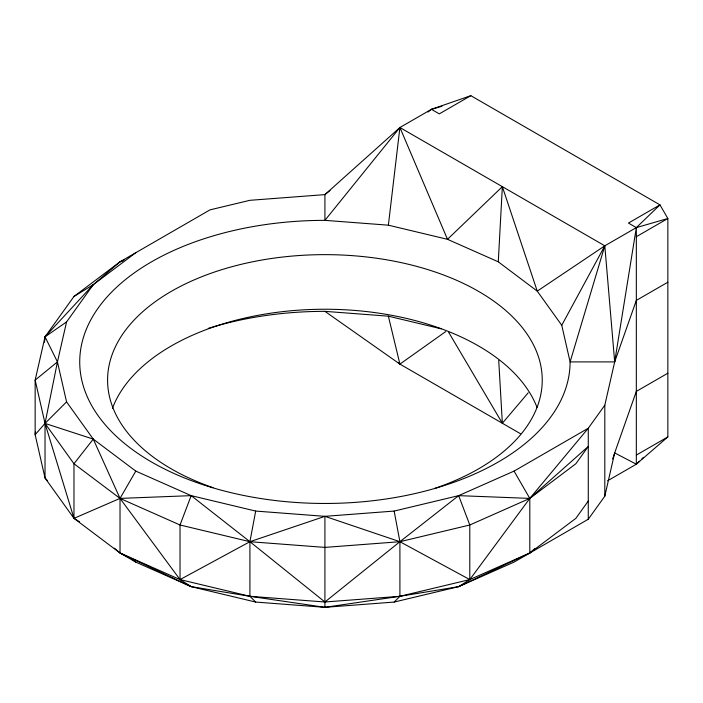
<?xml version="1.0" encoding="UTF-8"?>
<svg xmlns="http://www.w3.org/2000/svg" width="703" height="703" viewBox="0 0 703 703"><rect width="100%" height="100%" fill="white"/><g stroke="black" fill="none" stroke-linecap="round" stroke-linejoin="round"><path stroke-width="1.05" d="M607.585 480.799L636.329 464.208L667.85 436.906L667.85 218.51L659.968 204.863L636.329 227.614L604.808 245.813L570.098 361.904L561.75 325.269L537.25 291.13L498.286 261.815L502.355 186.664L447.503 239.319L388.372 225.18L324.918 220.355A245.189 141.558 0 0 0 79.729 361.904A245.189 141.558 0 0 0 324.918 503.462A245.189 141.558 0 0 0 570.098 361.904L614.677 361.904L636.329 300.409L667.85 282.211M35.475 431.44L35.15 434.709L45.027 478.005L73.973 518.357L120.02 552.997L135.784 562.101L191.181 586.645L255.69 602.067L324.918 607.33L394.146 602.067L458.655 586.645L514.051 562.101L588.27 519.245L604.808 496.204L614.677 452.908L636.329 391.404L667.85 373.205M44.474 342.247L45.027 336.807L73.973 296.464L120.02 261.815L210.004 209.863L249.916 200.311L324.918 194.617L330.023 190.522M388.372 225.18L399.91 127.515L431.431 109.317L470.834 95.67L659.968 204.863L628.447 223.062L636.329 227.614L667.85 218.51L636.329 236.709M604.808 496.204L604.808 405.209L614.677 361.904L636.329 227.614L636.329 464.208L614.677 452.908L612.638 459.006M604.808 405.209L588.27 428.25L514.051 471.107L458.655 495.641L394.146 511.072L324.918 516.336L255.69 511.072L249.916 541.705L249.916 596.302L255.69 602.067M124.018 260.04L120.02 261.815L93.271 284.697L66.557 321.939L57.444 361.904L45.027 423.408L45.027 478.005L47.25 480.413M66.557 321.939L45.027 336.807L35.15 380.112L35.15 434.709L45.027 423.408L66.557 401.879L57.444 361.904L45.027 336.807L93.271 284.697L135.784 252.711M255.69 511.072L191.181 495.641L180.03 524.992L180.03 579.588L191.181 586.645L249.916 596.302L324.918 607.33L399.91 596.302L458.655 586.645L529.807 552.997L575.854 518.357L588.27 501.046M561.75 325.269L604.808 245.813L399.91 127.515L324.918 194.617L324.918 220.355L399.91 127.515L447.503 239.319L498.286 261.815M66.557 401.879L93.271 439.12L135.784 471.107L120.02 498.401L120.02 552.997L191.181 586.645M57.444 361.904L35.15 380.112L45.027 423.408L93.271 439.12L73.973 463.752L73.973 518.357L79.483 521.714M448.619 332.194L502.355 423.259L528.181 392.819M394.146 602.067L399.91 596.302L469.797 579.588L529.807 552.997L534.684 548.674M636.329 464.208L639.484 461.177M641.848 458.901L643.421 457.381M428.022 112.049L431.431 109.317L441.941 106.285M458.655 586.645L469.797 579.588L529.807 498.401L588.27 446.449L575.854 463.752L529.807 498.401L458.655 495.641L399.91 541.705L324.918 601.996L249.916 596.302L180.03 579.588L120.02 552.997L114.343 548.147M208.273 328.389A245.189 141.558 0 0 1 324.918 311.35L399.91 364.11L445.746 331.57M73.973 296.464L93.271 284.697M470.834 95.67L439.313 113.868L431.431 109.317M636.329 455.105L667.85 436.906M120.02 261.815L123.087 260.664M458.655 495.641L469.797 524.992L469.797 579.588L399.91 541.705L324.918 516.336L249.916 541.705L180.03 579.588L120.02 498.401L93.271 439.12M394.146 511.072L399.91 541.705L399.91 596.302L324.918 601.996L249.916 541.705L191.181 495.641L120.02 498.401L73.973 518.357L45.027 423.408L73.973 463.752L120.02 498.401L180.03 524.992L249.916 541.705L324.918 547.4L399.91 541.705L469.797 524.992L529.807 498.401L588.27 428.25L588.27 519.245M324.918 311.35L388.372 316.174L441.168 328.802M135.784 471.107L191.181 495.641M398.399 362.528L399.91 364.11L520.378 433.663M133.175 560.142L135.784 562.101M514.051 471.107L529.807 498.401L529.807 552.997M502.355 186.664L537.25 291.13L604.808 245.813L614.677 361.904M388.372 316.174L399.91 364.11M498.726 360.393L502.355 423.259M324.918 516.336L324.918 607.33M45.027 336.807L45.027 338.995M112.427 408.381A217.324 125.468 0 0 1 323.995 309.241A217.324 125.468 0 0 1 537.004 407.345M213.018 487.671A217.324 125.468 0 0 1 159.783 298.538A217.324 125.468 0 0 1 491.661 299.645A217.324 125.468 0 0 1 434.656 488.409"/></g></svg>
